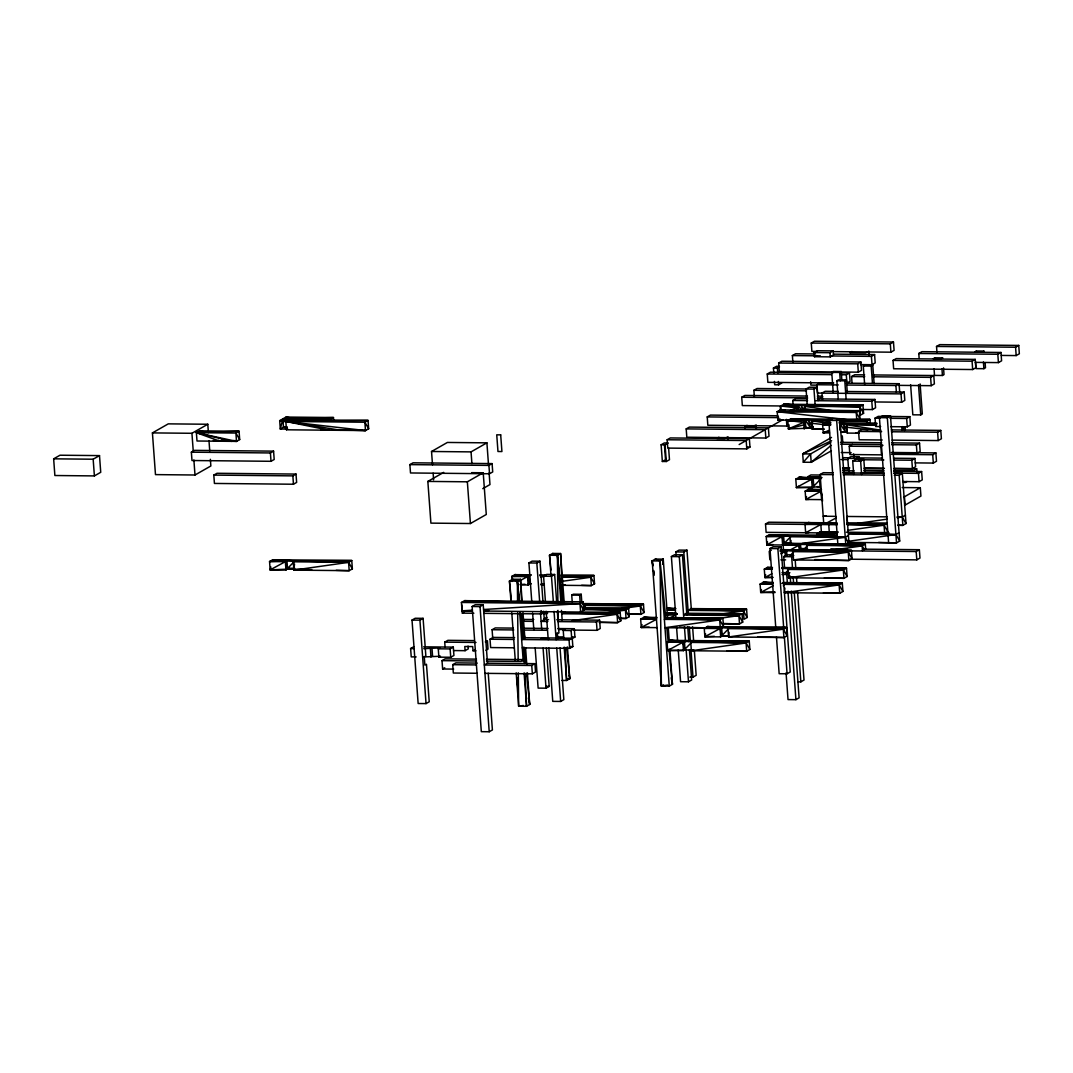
<?xml version="1.0" encoding="UTF-8"?>
<svg xmlns="http://www.w3.org/2000/svg" width="1073" height="1073" viewBox="0 0 1073 1073"><rect width="100%" height="100%" fill="white"/><g stroke="black" fill="none" stroke-linecap="round" stroke-linejoin="round"><path stroke-width="1.5" d="M790.546 410.463L796.676 407.847L780.742 406.023L783.92 404.213L862.947 405.004L859.781 406.801L860.385 415.157L863.564 413.346L862.947 405.004L798.138 405.272L796.555 406.184L796.85 410.355L796.944 405.956L780.742 406.023L781.117 411.026M652.183 560.884L652.867 565.712L652.183 560.884L660.083 560.964L663.248 559.154L662.94 564.157L663.248 559.154L655.348 559.073L652.183 560.884L661.37 686.036L669.27 686.116L672.449 684.306L669.874 649.272M796.85 410.355L797.185 405.822L783.92 404.213L806.038 405.353L804.455 406.265L804.763 410.436M293.801 562.051L285.968 570.045L270.168 569.884L269.551 561.541L272.716 559.744L351.756 560.522L352.373 568.864L349.194 570.675L293.881 570.125L294.525 563.955M729.077 632.346L728.58 636.973L783.907 637.523L787.086 635.712L786.469 627.37L707.429 626.592L704.264 628.389L704.881 636.732L720.68 636.893L729.56 627.718L786.469 627.37L783.303 629.18L728.58 636.973L727.977 628.63L729.56 627.718L783.303 629.18L787.086 635.712M784.9 588.084L784.417 592.712L839.743 593.262L842.909 591.451L842.305 583.108L783.022 582.518M790.707 543.542L791.029 540.457M782.297 567.537L846.503 568.167L847.12 576.509L843.955 578.32L788.628 577.77L789.111 573.143M831.521 419.744L813.106 419.865L811.523 420.764L812.14 429.106L812.476 420.227L832.205 419.972M286.451 429.79L285.834 421.448L289.013 419.637L368.039 420.415L368.656 428.757L365.491 430.568L286.451 429.79L287.175 426.893M285.981 569.213L270.168 569.884L270.892 566.987M657.078 627.638L641.278 627.477L642.003 624.58M705.605 633.835L704.881 636.732L714.363 636.329M778.555 417.142L777.831 420.039L789.352 420.16M804.24 427.711L812.14 428.127L788.427 428.878L789.151 425.968M836.712 535.548L791.512 535.829L782.633 545.004L766.833 544.843L767.557 541.945M862.947 405.004L805.407 405.715L804.643 408.759L819.396 410.449M774.934 592.618L760.703 592.47L761.441 589.573M772.815 577.609L764.915 577.529L765.653 574.632M808.935 499.347L805.769 499.481L805.166 491.139L820.966 491.3L821.583 499.642L805.769 499.481L806.507 496.584M876.896 423.822L847.294 424.184L846.53 427.228L867.842 429.669M583.444 608.056L586.569 604.515L643.478 604.153L644.082 612.509L640.916 614.306L627.504 614.172M831.374 450.794L811.201 462.302L803.301 462.222L810.584 453.946L830.77 442.452M820.067 479.685L812.234 487.679L796.421 487.518L795.804 479.175L798.983 477.364L822.025 477.592M691.307 642.673L683.474 650.667L667.661 650.506L667.057 642.164L670.223 640.353L749.262 641.144L749.866 649.487L746.701 651.298L691.374 650.748L690.757 642.405L692.353 641.493L749.262 641.144L746.084 642.955L691.374 650.748L692.957 649.836L689.805 649.675M790.358 555.438L794.516 550.717L851.425 550.355L852.042 558.698L848.864 560.508L793.551 559.958L792.934 551.616L794.516 550.717L848.26 552.166L851.425 550.355L780.621 549.658M804.24 549.175L808.412 544.454L865.321 544.091L865.683 549.094M785.436 573.25L789.594 568.529L846.503 568.167L843.338 569.978L788.628 577.77L788.011 569.428L789.594 568.529L843.338 569.978L847.12 576.509M783.303 585.818L785.396 583.457L842.305 583.108L839.126 584.906L784.417 592.712L785.999 591.8L792.706 591.76M831.106 445.389L811.201 462.302L810.584 453.946L802.684 453.879L803.301 462.222M53.65 458.828L59.994 455.22L99.507 455.609L100.728 472.294L94.397 475.916L54.871 475.513L53.65 458.828L93.163 459.217L99.507 455.609M210.362 459.298L210.858 465.977L194.991 475.004L155.478 474.615L152.42 432.902L168.273 423.862L207.786 424.251L208.403 432.593M152.42 432.902L191.933 433.291L207.786 424.251M233.351 440.44L231.768 441.338L196.386 432.66L199.551 430.85L239.078 431.239L239.681 439.581L236.516 441.392L197.003 441.003L196.386 432.66L239.078 431.239L235.899 433.049L196.386 432.66L219.911 441.231L213.339 440.547M191.37 452.176L194.535 450.365L273.575 451.143L274.192 459.485L271.013 461.296L191.987 460.518L191.37 452.176L270.409 452.954L273.575 451.143M287.712 429.093L280.308 429.026L279.691 420.683L286.035 417.062L333.462 417.531L333.703 420.871M286.746 427.242L283.473 427.215L280.308 429.026L282.87 418.872L333.462 417.531L327.117 421.153L279.691 420.683L287.698 422.145M213.809 475.098L216.987 473.287L296.014 474.078L296.631 482.421L293.466 484.231L214.426 483.44L213.809 475.098L292.849 475.876L296.014 474.078M333.529 429.736L365.491 430.568L364.874 422.226L368.039 420.415L285.834 421.448L329.129 430.206L320.894 429.75M432.513 464.837L431.534 451.492L447.387 442.452L486.901 442.841L488.497 464.542M409.886 464.622L413.065 462.812L492.091 463.603L492.708 471.946L489.529 473.756L410.503 472.965L409.886 464.622L488.926 465.4L492.091 463.603M431.534 451.492L471.047 451.881L486.901 442.841M270.168 569.884L286.947 560.803L351.756 560.522L348.591 562.332L293.881 570.125L293.264 561.783L294.847 560.871L348.591 562.332L352.373 568.864M471.691 472.656L483.212 472.764L486.284 514.49L470.43 523.53L430.903 523.128L427.845 481.415L443.699 472.375M293.881 570.125L295.464 569.213L311.747 569.656M427.845 481.415L467.359 481.804L483.212 472.764M482.77 488.671L489.972 484.567L489.114 472.885M816.821 351.448L811.885 351.408L811.268 343.052L814.447 341.254L893.474 342.032L894.091 350.375L890.912 352.185L833.292 351.609M833.627 371.929L779.293 371.392L778.676 363.036L781.855 361.239L860.881 362.017L861.498 370.359L858.32 372.17L840.213 371.982M792.867 362.258L792.384 355.579L795.549 353.768L815.306 353.969M773.821 373.082L773.445 368.079L776.624 366.269L779.253 366.295M773.445 368.079L777.402 368.119L779.508 366.912M833.734 382.994L767.866 382.337L767.249 373.994L770.427 372.197L832.997 372.814M814.192 352.548L817.371 350.737L833.171 350.898L833.48 355.069L830.314 356.88L814.501 356.719L814.192 352.548L830.006 352.709L833.171 350.898M667.151 439.756L670.317 437.945L749.356 438.723L749.96 447.065L746.795 448.876L667.755 448.098L667.151 439.756L746.178 440.534L746.795 448.876M686.197 428.892L689.362 427.094L768.402 427.872L769.006 436.215L765.84 438.025L686.814 437.234L686.197 428.892L765.223 429.683L765.84 438.025M788.977 424.828L786.871 426.035L707.831 425.257L707.228 416.914L710.393 415.103L777.898 415.774M783.491 405.996L742.328 405.594L741.725 397.251L744.89 395.441L807.459 396.058M754.386 396.983L753.89 390.304L757.055 388.506L813.964 389.083L817.13 387.286L818.109 400.631M814.501 356.719L816.62 355.512M661.129 444.785L664.294 442.975L668.251 443.015L665.072 444.826L661.129 444.785L662.349 461.47L666.306 461.511L669.472 459.7L668.613 448.018M774.424 381.425L774.679 384.764L778.622 384.805L781.801 382.994M851.935 351.488L849.816 352.695L865.629 352.856L867.735 351.649M662.349 461.47L665.515 459.66L664.415 444.638M833.225 392.396L831.749 372.371L833.332 371.473L841.245 371.553L841.849 379.896M718.95 437.248L716.831 438.455L724.744 438.535L726.85 437.328M875.286 401.959L901.628 402.227L904.807 400.417L904.19 392.074L901.025 393.885L817.478 393.08L816.861 384.738L820.04 382.927L833.211 383.061M831.749 372.371L839.649 372.452L841.245 371.553M745.185 429.321L744.97 426.544L747.09 425.337M811.268 343.052L890.308 343.843L893.474 342.032M782.378 405.674L780.259 406.882L780.567 411.053M793.121 405.473L792.759 400.47L795.925 398.66L807.459 398.767M778.676 363.036L857.716 363.827L860.881 362.017M830.247 355.954L871.41 356.37L874.589 354.559L875.192 362.902L872.027 364.713L860.506 364.592M779.937 418.832L777.831 420.039L777.214 411.697L780.379 409.886L859.419 410.677L860.036 419.02L857.917 420.227M412.019 620.073L415.197 618.263L423.097 618.343L425.847 655.898L424.264 656.797L424.881 665.139L426.464 664.241L429.227 701.782L426.048 703.593L418.148 703.512L412.019 620.073L419.919 620.154L423.097 618.343M754.99 425.418L752.884 426.625L744.97 426.544M846.289 374.785L849.454 372.975L850.071 381.317L846.905 383.128L846.289 374.785L841.353 374.732M838.228 399.102L836.873 380.741L838.456 379.842L846.369 379.909L847.348 393.268M864.637 384.362L863.282 366.014L864.865 365.102L872.778 365.182L874.119 383.544M852.056 383.235L851.573 376.556L854.738 374.759L864.623 374.853M836.873 380.741L844.773 380.821L846.369 379.909M863.282 366.014L871.182 366.081L872.778 365.182M531.752 601.336L528.922 562.949L532.101 561.139L540.001 561.219L543.072 602.946M472.066 610.913L462.047 610.819L461.43 602.463L464.609 600.665L583.149 601.832L583.766 610.175L580.6 611.986L579.983 603.643L583.149 601.832M739.149 444.544L782.834 419.65M817.774 399.719L822.87 396.822M531.363 574.82L514.892 574.659L511.727 576.469L512.089 581.472M564.143 601.913L560.589 553.52L552.675 553.44L549.51 555.251L550.986 575.276M528.922 562.949L536.835 563.03L540.001 561.219M893.031 360.421L896.21 358.61L975.236 359.388L975.853 367.731L972.675 369.541L893.648 368.763L893.031 360.421L972.071 361.199L975.236 359.388M522.122 601.014L520.526 579.326L512.626 579.246L509.447 581.056L510.922 601.081M551.026 570.045L549.51 555.251L557.41 555.331L560.589 553.52L562.842 602.946M488.228 673.2L492.4 729.948L489.221 731.746L481.321 731.665L472.133 606.513L475.299 604.703L483.212 604.783L487.491 663.194L484.325 664.992L531.739 665.475L534.917 663.664L535.534 672.006L532.356 673.817L484.942 673.348M511.298 599.123L509.447 581.056L517.36 581.137L520.526 579.326L521.505 600.746M461.725 604.783L462.342 613.126L464.448 611.918M519.252 581.083L529.123 575.718L529.727 584.061L528.144 584.973L520.244 584.892M919.145 358.489L918.783 353.486L921.948 351.676L1000.975 352.467L1001.592 360.81L998.427 362.607L975.37 362.379M788.427 428.878L803.744 422.36L787.81 420.522L813.106 419.865L790.975 418.725L787.81 420.522L788.427 428.878L803.918 424.854L804.254 420.321L790.975 418.725L832.152 419.127M472.133 606.513L480.033 606.594L483.212 604.783M937.024 353.124L936.528 346.445L939.707 344.634L1018.733 345.426L1019.35 353.768L1016.185 355.579L1001.364 355.431M416.163 656.931L411.227 656.877L410.61 648.535L413.789 646.724M545.527 602.905L543.568 576.214L546.747 574.404L554.647 574.484L556.726 602.852M543.568 576.214L551.468 576.295L554.647 574.484M837.839 543.877L828.772 420.388L831.937 418.591L839.851 418.671L849.038 543.823L845.256 537.291L791.512 535.829L766.216 536.5L766.833 544.843L773.15 544.574M829.577 432.902L823.246 432.835L822.629 424.492L825.808 422.682L830.743 422.735M423.781 648.669L439.863 647.904L438.28 648.816L438.884 657.159L450.74 657.266L453.919 655.469L453.302 647.126L423.661 646.831M445.094 647.14L444.718 642.137L447.897 640.326L474.239 640.594M846.503 385.019L895.901 385.515L899.067 383.705L899.684 392.047M828.772 420.388L836.672 420.468L839.851 418.671M815.802 400.698L871.786 401.248L874.964 399.438L875.568 407.78L872.403 409.591L862.518 409.497M829.442 431.239L823.246 432.835L825.365 431.641M422.749 656.998L440.466 656.247L438.884 657.159M438.28 648.816L450.124 648.924L453.302 647.126M872.979 376.771L930.599 377.347L933.778 375.537L934.382 383.879L931.216 385.69L898.289 385.355M492.708 638.073L492.105 629.73L495.27 627.933L513.39 628.107M805.756 452.954L802.684 453.879L831.508 437.449M453.691 669.096L442.626 668.989L442.009 660.646L445.188 658.835L476.466 659.144M934.033 368.736L934.529 375.402L942.429 375.483L944.012 374.584L943.529 367.905M870.257 422.842L870.015 419.503L866.85 421.313L840.025 421.045M453.571 650.56L465.092 650.681L468.271 648.87L468.056 646.08M876.386 423.647L847.925 423.822L846.342 424.734L847.348 432.848M880.651 426.558L875.662 426.518L875.045 418.162L878.224 416.364L909.837 416.673L910.44 425.015L907.275 426.826L890.63 426.665M485.291 641.922L487.41 640.715L488.027 649.058L485.908 650.265M514.356 647.81L490.643 647.569L490.026 639.226L493.204 637.416L514.611 637.63M888.618 542.804L879.431 417.652L882.596 415.841L890.496 415.922L899.697 541.074L896.518 542.884L847.898 542.401M465.092 650.681L464.783 646.496L472.697 646.576L472.992 650.748L475.111 649.554M882.234 439.997L859.191 439.769L858.574 431.426L861.74 429.629L879.86 429.804M572.217 601.792L571.735 595.113L573.317 594.214L581.217 594.281L581.834 602.624M442.626 668.989L444.745 667.782M483.735 613.34L541.369 613.904L544.548 612.106M561.005 575.115L593.932 575.436L594.549 583.779L591.371 585.59L562.869 585.308M477.029 673.267L453.329 673.026L452.712 664.683L455.877 662.873L477.284 663.087M918.783 353.486L997.81 354.264L1000.975 352.467M879.431 417.652L887.331 417.732L890.496 415.922M571.735 595.113L579.635 595.193L581.217 594.281M936.528 346.445L1015.568 347.236L1018.733 345.426M975.505 361.923L976.001 368.602L983.901 368.683L985.483 367.771L985.121 362.768M882.972 445.308L880.866 446.502L881.47 454.858L849.856 454.536L849.253 446.194L852.418 444.383M564.867 611.932L561.702 613.743L617.029 614.279L620.194 612.482L620.811 620.824L617.632 622.635L599.19 622.447M890.027 418.309L906.658 418.483L909.837 416.673M522.98 612.696L524.818 637.738L521.639 639.535L569.066 640.004L572.231 638.207L572.848 646.55L569.683 648.347L522.256 647.877M676.138 555.237L675.896 551.898L679.061 550.1L686.975 550.181L691.388 610.255M585.228 608.753L584.973 605.413L586.569 604.515L640.299 605.963L643.478 604.153L582.545 603.562M675.923 618.303L671.39 556.565L674.555 554.754L682.455 554.835L686.868 614.909M910.615 384.764L912.828 414.808L920.728 414.889L922.311 413.977L920.111 383.946M820.134 486.834L796.421 487.518L798.54 486.31M848.77 471.744L847.791 458.399L850.956 456.588L858.856 456.669L859.111 460.009M675.896 551.898L683.796 551.978L686.975 550.181M796.421 487.518L813.2 478.424L821.1 478.504L819.517 479.416L820.134 487.759M823.688 522.9L820.134 474.507L823.313 472.697L833.185 472.791M671.39 556.565L679.289 556.646L682.455 554.835M858.856 456.669L855.691 458.466L847.791 458.399M853.706 474.467L852.727 461.108L855.905 459.298L863.805 459.378L864.784 472.737M821.502 489.462L808.331 489.328L805.166 491.139L820.979 490.455M557.839 628.55L574.31 628.711L574.913 637.054L571.748 638.864L563.848 638.784L563.231 630.441L564.814 629.543L558.496 629.475M852.727 461.108L860.626 461.189L863.805 459.378M563.231 630.441L571.131 630.522L574.31 628.711M524.456 662.953L524.214 659.613L521.049 661.424L486.471 661.075M819.866 532.892L766.122 532.356L765.518 524.013L768.684 522.216L837.141 522.886M557.88 621.602L596.44 621.978L599.619 620.181L600.223 628.523L597.057 630.32L573.586 630.092M891.502 431.762L937.614 432.218L940.78 430.407L941.397 438.75L938.218 440.56L892.119 440.104M891.676 444.691L916.382 444.933L919.548 443.136L920.165 451.478L916.986 453.275L892.293 453.034M582.505 607.868L628.617 608.324L629.221 616.667L626.055 618.477L619.349 618.41M893.702 460.062L911.809 460.237L914.974 458.439L915.591 466.782L912.426 468.579L894.305 468.405M766.833 544.843L783.612 535.762L784.229 544.105L787.381 544.132M808.801 532.61L805.649 532.758L805.032 524.402L808.197 522.605L836.833 523.919M891.542 454.308L932.705 454.724L935.884 452.913L936.488 461.256L933.322 463.067L915.215 462.879M790.412 543.407L789.929 536.741L791.512 535.829L769.395 534.703L766.216 536.5L782.029 536.661L784.229 544.105M775.859 628.644L769.971 548.544L773.15 546.734L781.05 546.814L790.238 671.98L787.072 673.777L779.159 673.71L776.463 636.986M894.225 475.232L899.174 475.285L902.339 473.475L906.014 523.544L902.849 525.354L897.819 525.301M771.339 550.181L769.22 551.388L769.837 559.73M916.932 472.16L916.691 468.821L913.525 470.631L893.755 470.43M769.971 548.544L777.871 548.625L781.05 546.814M805.649 532.758L822.428 523.664L837.02 523.691M830.328 523.745L828.745 524.643L829.349 532.986M893.769 473.099L918.461 473.354L921.627 471.543L922.244 479.886L919.078 481.697L902.608 481.536M665.957 618.464L664.375 619.362L719.701 619.912L722.867 618.115L723.484 626.458L719.701 619.912L665.957 618.464L722.867 618.115L666.883 617.552M904.821 482.702L906.94 481.495M780.889 553.775L786.616 550.637L794.516 550.717L780.299 549.98M535.172 648.052L538.123 688.101L546.023 688.182L549.188 686.385L546.372 647.998M837.423 533.04L832.688 533.911L816.875 533.764L820.04 531.953L838.161 532.128M790.64 549.738L800.512 544.373L862.155 545.902L865.321 544.091L786.294 543.314L783.116 545.111L783.491 550.127M689.671 609.491L688.088 610.389L743.415 610.939L746.58 609.129L747.197 617.471L744.032 619.282L743.415 610.939L689.671 609.491L746.58 609.129L690.596 608.579M567.443 646.979L569.776 678.686L566.598 680.483L561.863 680.443M784.604 568.301L783.746 556.619L786.925 554.808L793.242 554.875M686.09 613.233L742.073 613.783L685.164 614.145L683.581 615.044L738.895 615.594L742.073 613.783L742.69 622.139L739.512 623.936L722.746 623.775M772.412 567.429L767.477 567.389L764.298 569.186L764.915 577.529L772.828 577.194M798.701 549.752L800.82 548.544L807.5 548.611M807.191 550.355L806.829 545.352L808.412 544.454L786.294 543.314L800.512 544.373L800.874 549.376M783.746 556.619L791.659 556.699L793.765 555.492M904.016 497.014L920.312 487.719L920.929 496.061L904.619 505.356M773.15 582.424L763.265 582.317L760.1 584.128L760.703 592.47L774.934 591.867M802.148 543.434L845.256 537.291L848.421 535.481M548.84 647.971L552.756 701.366L560.669 701.447L563.835 699.636L560.039 647.904M781.989 574.457L786.737 574.498L788.843 573.29M788.628 577.77L793.564 576.845L790.211 576.872M847.16 522.98L887.237 523.383L884.058 525.193L847.59 530.384M897.256 517.709L902.232 517.012L905.411 515.201M692.957 649.836L667.661 650.506L684.44 641.413L746.084 642.955L749.866 649.487M885.735 532.932L887.84 531.725L884.058 525.193L846.61 524.174M706.986 635.538L704.881 636.732L721.66 627.651L729.56 627.718L707.429 626.592L712.418 627.155M847.831 541.396L895.915 534.542L899.08 532.731M663.49 684.842L661.37 686.036L661.035 672.664M689.832 677.103L692.997 677.143L696.162 675.333L694.325 650.305M805.997 550.436L916.194 551.522L919.36 549.711L919.977 558.054L916.811 559.865L850.017 559.207M678.243 650.01L680.577 681.717L688.477 681.798L691.656 679.987L689.443 649.956M797.682 681.824L800.847 681.851L804.012 680.041L797.521 591.599M786.066 672.878L788.025 699.583L795.925 699.663L799.103 697.852L791.257 591.049M544.132 618.866L546.895 617.377M805.769 499.481L820.966 491.3L822.294 495.753M826.572 523.074L836.243 517.87M641.278 627.477L656.461 619.295L640.661 619.134L641.278 627.477L649.178 627.142M668.761 618.692L675.668 614.977L666.185 614.883M828.544 536.151L832.688 533.911M764.915 577.529L771.822 573.814M760.703 592.47L773.137 585.778M802.684 453.879L831.629 440.721M823.246 432.835L829.375 430.233M232.157 441.124L235.161 440.507M566.611 679.182L569.776 678.686L566.584 647.462M523.383 705.471L518.648 706.208L516.193 672.838M667.701 685.057L661.37 686.036L660.083 560.964L655.348 559.073M857.475 523.383L887.317 519.131M831.012 532.745L837.637 531.806M541.02 584.342L544.333 583.86M560.924 581.499L590.754 577.247L593.932 575.436L562.131 575.638M833.962 549.913L862.155 545.902L864.422 549.819M793.551 559.958L848.26 552.166L852.042 558.698M618.745 609.035L640.299 605.963L644.082 612.509M603.884 613.206L625.438 610.135L628.617 608.324L583.417 608.606M572.258 620.663L617.029 614.279L620.811 620.824M720.198 614.239L743.415 610.939L747.197 617.471M717.354 618.665L738.895 615.594L742.69 622.139M472.013 610.202L462.047 610.819L472.053 610.765M483.641 609.504L579.983 603.643L583.766 610.175M813.2 478.424L795.804 479.175L811.617 479.336L813.817 486.766L813.2 478.424L798.983 477.364L803.959 477.941M826.358 516.086L823.206 516.22L835.84 516.354M805.032 524.402L822.428 523.664L808.197 522.605L813.173 523.168M816.875 533.764L834.271 533.013L834.512 536.352M287.551 569.146L286.947 560.803L269.551 561.541L285.364 561.702L287.551 569.146L293.881 569.2L287.564 568.811M800.512 544.373L783.116 545.111L798.929 545.272L800.243 549.738M780.286 550.905L786.616 550.637L786.978 555.64M772.211 568.851L764.298 569.186L772.211 569.267M520.244 584.477L524.992 584.262M772.748 583.591L760.1 584.128L772.748 584.249M542.737 613.3L547.471 613.099M667.54 610.014L675.44 609.679M666.185 614.547L677.264 614.064L666.199 613.246M656.475 618.45L640.661 619.134L643.827 617.324L656.998 617.458M722.263 635.994L721.66 627.651L704.264 628.389L720.077 628.55L722.263 635.994L728.594 636.048M684.44 641.413L667.057 642.164L682.857 642.325L685.057 649.769L684.44 641.413L670.223 640.353L676.862 641.118M279.691 420.683L330.283 419.342L282.87 418.872L283.473 427.215L286.37 427.859M777.214 411.697L859.419 410.677L856.241 412.488L777.214 411.697L850.218 420.066M840.427 419.878L870.015 419.503L840.374 419.208M830.542 424.573L822.629 424.492L829.214 424.412M839.891 419.691L870.015 419.503M847.066 523.637L887.237 523.383M848.864 533.053L889.034 532.798M540.376 575.772L543.716 575.758M483.722 610.698L488.725 610.671M822.629 424.492L830.73 424.465M833.426 354.144L874.589 354.559M792.384 355.579L820.376 355.86M841.232 372.894L849.454 372.975M767.249 373.994L831.468 374.638M872.845 374.933L933.778 375.537M851.573 376.556L864.744 376.69M846.382 383.182L899.067 383.705M816.861 384.738L838.268 384.939M817.183 385.167L810.866 385.1L810.611 381.76M817.13 387.286L809.23 387.205L806.064 389.003L807.285 405.701M753.89 390.304L806.574 390.827M838.335 391.417L825.164 391.296L821.985 393.094L822.481 399.773M846.557 391.511L904.19 392.074M817.331 396.152L822.28 396.205M741.725 397.251L807.58 397.895M817.465 398.003L820.751 398.029M817.331 398.874L874.964 399.438M792.759 400.47L807.58 400.618M796.555 406.184L780.742 406.023L797.185 405.822L798.124 410.503M863.564 413.346L859.781 406.801L804.455 406.265L837.356 411.496M875.045 418.162L880.034 418.215M707.228 416.914L778.019 417.612M829.966 420.951L811.523 420.764L827.967 423.379M838.979 422.816L876.842 423.191M840.521 430.421L840.025 423.755L847.925 423.822L840.025 423.419M876.52 425.029L846.342 424.734L880.893 430.219M340.986 430.327L285.834 421.448L364.874 422.226L368.656 428.757M812.14 429.106L823.863 429.227M891.381 429.911L940.78 430.407M858.574 431.426L881.63 431.654M840.642 432.097L846.959 432.151M846.959 433.076L858.695 433.197M840.521 442.344L881.684 442.76M891.556 442.854L919.548 443.136M840.642 444.182L881.805 444.598M849.253 446.194L880.866 446.502M746.674 447.039L749.96 447.065M891.422 452.471L935.884 452.913M841.245 452.524L851.13 452.632M842.533 457.715L849.119 457.782M857.354 457.863L882.046 458.104M893.568 458.225L914.974 458.439M841.004 459.539L847.59 459.606M859.124 459.713L883.817 459.968M843.271 467.895L849.856 467.962M864.677 468.11L884.434 468.311M842.6 468.096L849.186 468.15M864.006 468.297L883.763 468.499M893.635 468.593L916.691 468.821M842.721 469.934L849.306 470.001M864.127 470.148L883.884 470.336M842.6 470.752L854.121 470.873M864.006 470.967L883.763 471.168M893.635 471.262L921.627 471.543M842.721 472.603L854.242 472.71M862.477 472.791L883.884 473.005M843.07 472.898L884.232 473.3M894.104 473.394L902.339 473.475M820.134 474.507L833.305 474.628M843.19 474.735L884.353 475.138M820.778 475.044L810.906 474.95L807.728 476.747L820.899 476.881M902.205 487.544L920.312 487.719M887.143 516.851L846.905 516.462L847.402 523.128M897.202 516.958L902.232 517.012L906.014 523.544M765.518 524.013L837.316 524.724M847.187 524.831L884.058 525.193L884.675 533.536M846.396 532.208L887.559 532.624M848.971 534.072L895.915 534.542L899.697 541.074M836.9 535.36L769.395 534.703L783.612 535.762M789.929 536.741L845.256 537.291M806.829 545.352L862.155 545.902L862.518 550.905M830.864 548.84L847.563 549M862.598 549.148L919.36 549.711M780.286 551.495L785.034 551.535L786.348 556.002M792.934 551.616L848.26 552.166L848.864 560.508L814.675 559.583M780.903 559.838L785.637 559.878M293.264 561.783L348.591 562.332L349.194 570.675L336.171 570.313M781.694 568.449L789.594 568.529L781.694 568.113M788.011 569.428L843.338 569.978L843.955 578.32L824.413 577.784M782.002 572.62L789.902 572.7M286.504 568.207L294.74 568.288M539.598 574.9L546.184 574.967M529.727 584.061L527.527 576.617L511.727 576.469L529.123 575.718L514.892 574.659L523.195 575.611M540.47 576.751L543.823 576.778M562.265 576.966L590.754 577.247L594.549 583.779M782.23 583.43L839.126 584.906L842.909 591.451M541.074 585.093L544.427 585.134M461.43 602.463L579.983 603.643L464.609 600.665L474.534 601.457M584.973 605.413L640.299 605.963L640.916 614.306L627.893 613.957M675.789 608.431L667.554 608.351L672.53 608.914M667.54 610.188L675.44 610.269M583.524 609.719L625.438 610.135L629.221 616.667M483.749 611.033L620.194 612.482L563.285 612.831L617.029 614.279L617.632 622.635L599.727 622.152M676.205 613.139L666.333 613.045L677.264 613.743M542.737 613.555L547.471 613.595M462.342 613.126L473.864 613.246M523.879 619.429L533.75 619.523M543.635 619.617L548.571 619.671M556.807 619.751L599.619 620.181M523.731 621.267L533.214 621.361M547.82 621.495L541.127 621.441L544.293 619.631L543.676 611.288M706.892 628.121L664.978 627.718L719.701 619.912L720.184 626.592M727.977 628.63L783.303 629.18L783.907 637.523L757.86 636.812M523.262 628.201L547.968 628.456M492.105 629.73L513.726 629.945M523.718 630.052L547.015 630.28M556.807 636.879L563.392 636.946M571.627 637.027L574.913 637.054M563.848 637.858L557.531 637.805L557.155 632.802M524.482 637.724L572.231 638.207M540.966 638.556L549.282 638.636M490.026 639.226L513.739 639.454M690.757 642.405L746.084 642.955L746.701 651.298L727.159 650.761M444.718 642.137L476.01 642.445M569.548 646.509L572.848 646.55M410.61 648.535L413.91 648.575M472.992 650.748L475.956 650.788M486.351 659.238L524.214 659.613M442.009 660.646L476.586 660.981M487.169 663.194L534.917 663.664M452.712 664.683L476.425 664.925M546.036 686.344L549.188 686.385M812.529 428.878L824.185 429.039M855.677 432.969L859.004 433.009M805.407 405.715L859.781 406.801M812.476 420.227L830.596 420.589M838.831 420.75L866.85 421.313L868.352 423.929M847.294 424.184L875.3 424.747M897.35 516.878L902.232 517.012M897.967 525.22L902.849 525.354L899.174 475.285M848.689 533.268L895.915 534.542M878.613 542.401L896.518 542.884L887.331 417.732M540.282 575.879L545.164 576.013M561.447 576.456L590.754 577.247L591.371 585.59L581.606 585.335M540.886 584.235L544.145 584.316M562.064 584.798L565.323 584.892M785.999 591.8L797.4 592.108M823.46 592.819L839.743 593.262L839.126 584.906L783.8 584.369L785.396 583.457L782.23 583.296M583.108 608.995L625.438 610.135L626.055 618.477L619.537 618.303M685.164 614.145L738.895 615.594L739.512 623.936L723.229 623.507M679.598 627.155L705.645 627.866M806.44 427.577L813.039 427.792M842.225 431.842L846.959 432.084M283.473 427.215L286.639 427.376M798.983 477.364L821.1 478.504M816.982 486.606L820.134 486.766M813.307 489.905L808.331 489.328L820.979 489.985M826.679 532.704L820.04 531.953L837.436 532.838M767.477 567.389L772.453 567.952M769.904 583.082L763.265 582.317L772.748 582.813M281.019 560.683L272.716 559.744L294.847 560.871M514.892 574.659L530.706 575.477M528.157 583.658L531.309 583.819M675.454 608.753L667.554 608.351L675.454 608.941M547.485 612.026L542.737 611.771L547.485 612.173M656.475 617.981L643.827 617.324L656.475 618.263M723.846 635.739L728.594 635.981M670.223 640.353L692.353 641.493M221.414 440.48L236.516 441.392L235.899 433.049L239.681 439.581M801.303 410.074L798.138 405.272L783.92 404.213L790.546 404.977M812.932 427L808.17 419.811L810.759 428.181L805.206 419.784L790.975 418.725L794.302 419.1M808.331 489.328L820.979 490.267M820.04 531.953L834.271 533.013M780.299 550.167L786.616 550.637M763.265 582.317L772.748 583.028M272.716 559.744L286.947 560.803M707.429 626.592L721.66 627.651M221.32 440.52L231.768 441.338M780.379 409.886L785.356 410.463M811.711 423.272L830.596 425.404M872.765 430.246L877.687 430.81M289.013 419.637L292.325 420.012M285.834 421.448L365.491 430.568M286.035 417.062L290.837 417.947M289.267 420.053L282.87 418.872L285.633 420.75M199.551 430.85L204.366 431.896M196.386 432.66L236.516 441.392M552.675 553.44L557.41 555.331L562.279 602.972M512.626 579.246L517.36 581.137L519.372 600.853M218.342 440.292L219.911 441.231M846.959 429.777L842.989 423.781L845.578 432.137L840.025 423.755M804.267 410.101L801.102 405.312L802.819 410.879M902.42 426.585L904.7 430.501M860.036 419.02L856.241 412.488L856.858 420.831M811.832 424.935L813.093 427.108M805.81 428.127L803.918 424.854L804.012 420.455L787.81 420.522L804.254 420.321L805.81 428.127L805.206 419.784M569.092 675.427L569.776 678.686M524.134 634.478L524.818 637.738M528.359 697.986L529.713 704.478L526.548 706.289L518.648 706.208L518.299 672.851M839.703 427.416L840.333 430.528M671.188 677.787L672.449 684.306L668.935 649.313M846.651 428.905L847.12 431.534M654.007 573.747L653.551 570.528L654.101 575.436M520.713 613.997L523.235 638.636L522.108 613.917M525.515 663.409L523.839 646.979L524.59 663.449M526.521 673.267L529.713 704.478L527.393 672.771M665.931 619.309L660.083 560.964L669.27 686.116M666.762 627.638L668.264 642.633M557.893 602.033L557.41 555.331L562.118 603.066M517.562 601.148L517.36 581.137L519.305 600.88M520.432 612.415L523.034 638.743M1015.568 347.236L1016.185 355.579M997.81 354.264L998.427 362.607M983.405 362.003L983.901 368.683M972.071 361.199L972.675 369.541M941.946 368.804L942.429 375.483M937.614 432.218L938.218 440.56M930.599 377.347L931.216 385.69M932.705 454.724L933.322 463.067M918.515 384.845L920.728 414.889M916.382 444.933L916.986 453.275M918.461 473.354L919.078 481.697M911.809 460.237L912.426 468.579M906.658 418.483L907.275 426.826M916.194 551.522L916.811 559.865M905.089 426.813L905.33 430.152M901.025 393.885L901.628 402.227M901.789 426.947L902.031 430.286M904.459 496.759L905.075 505.101M895.901 385.515L896.384 392.195M890.308 343.843L890.912 352.185M871.41 356.37L872.027 364.713M871.182 366.081L872.416 382.779M868.795 351.045L869.103 355.217M871.786 401.248L872.403 409.591M857.716 363.827L858.32 372.17M860.626 461.189L861.619 474.534M853.679 453.933L853.92 457.272M844.773 380.821L846.128 399.169M839.649 372.452L840.266 380.794M842.292 435.879L842.788 442.559M836.672 420.468L845.739 543.957M830.006 352.709L830.314 356.88M822.253 497.792L822.508 501.118M813.964 389.083L815.185 405.768M820.832 524.563L821.449 532.905M811.617 479.336L812.234 487.679M803.623 420.683L804.227 429.026M798.138 405.272L798.5 410.288M798.929 545.272L799.291 550.275M786.375 419.355L786.871 426.035M795.187 559.891L795.804 568.234M796.542 578.253L796.904 583.256M791.659 556.699L792.518 568.382M793.121 576.724L793.618 583.39M794.221 591.733L800.847 681.851M777.402 368.119L777.764 373.122M778.381 381.465L778.622 384.805M790.157 576.027L790.64 582.706M785.034 551.535L785.396 556.552M786.737 574.498L787.354 582.84M787.958 591.196L795.925 699.663M782.029 536.661L782.633 545.004M777.871 548.625L783.759 628.724M784.376 637.067L787.072 673.777M756.049 424.814L756.358 428.985M727.91 436.724L728.111 439.514M720.077 628.55L720.68 636.893M692.608 626.94L693.587 640.286M683.796 551.978L688.33 613.729M689.309 627.075L690.301 640.433M691.025 650.439L692.997 677.143M687.726 626.592L688.826 641.614M679.289 556.646L683.823 618.383M684.44 626.726L685.54 641.748M686.157 650.09L688.477 681.798M682.857 642.325L683.474 650.667M665.072 444.826L666.306 461.511M676.526 626.645L677.64 641.667M663.248 559.154L667.661 619.228M668.278 627.571L669.257 640.93M596.44 621.978L597.057 630.32M579.635 595.193L580.131 601.859M571.131 630.522L571.748 638.864M569.066 640.004L569.683 648.347M557.41 555.331L560.844 602.06M561.461 610.403L562.185 620.409M564.157 647.113L566.598 680.483L565.095 647.542M557.343 611.194L558.939 632.896L557.343 633.794L557.719 638.797M551.468 576.295L553.44 602.986M554.044 611.328L556.136 639.709M556.739 648.052L560.669 701.447M546.144 611.261L548.223 639.629M541.127 610.577L541.369 613.904M536.835 563.03L539.652 601.403M540.51 613.085L541.731 629.784M543.086 648.132L546.023 688.182M532.61 613.018L533.831 629.703M527.527 576.617L528.144 584.973M531.739 665.475L532.356 673.817M525.555 647.743L526.776 664.428M517.36 581.137L518.822 601.162M519.681 612.844L523.235 661.236M524.093 672.919L526.548 706.289L525.046 673.334M511.781 612.763L515.335 661.156M488.926 465.4L489.529 473.756M471.047 451.881L471.905 463.563M480.033 606.594L489.221 731.746M467.359 481.804L470.43 523.53M450.124 648.924L450.74 657.266M433.13 473.193L433.613 479.859M431.95 647.824L432.567 656.18M430.367 648.736L430.984 657.078M419.919 620.154L426.048 703.593M292.849 475.876L293.466 484.231M285.364 561.702L285.968 570.045M270.409 452.954L271.013 461.296M209.007 440.936L209.745 450.955M191.933 433.291L193.288 451.653M193.891 459.995L194.991 475.004M93.163 459.217L94.397 475.916M517.266 678.163L517.749 688.061M517.36 678.203L517.736 686.438M557.973 610.363L558.081 620.368M517.682 612.817L518.179 661.183M934.891 357.819L933.309 358.717L941.209 358.798L942.791 357.899L934.891 357.819M976.35 351.005L974.767 351.917L982.68 351.998L984.263 351.086L976.35 351.005M500.689 434.86L496.745 434.82L497.966 451.505L501.923 451.545L500.689 434.86M586.569 604.515L583.404 604.488L586.569 604.515M830.542 422.936L825.808 422.682L830.542 423.044"/></g></svg>
